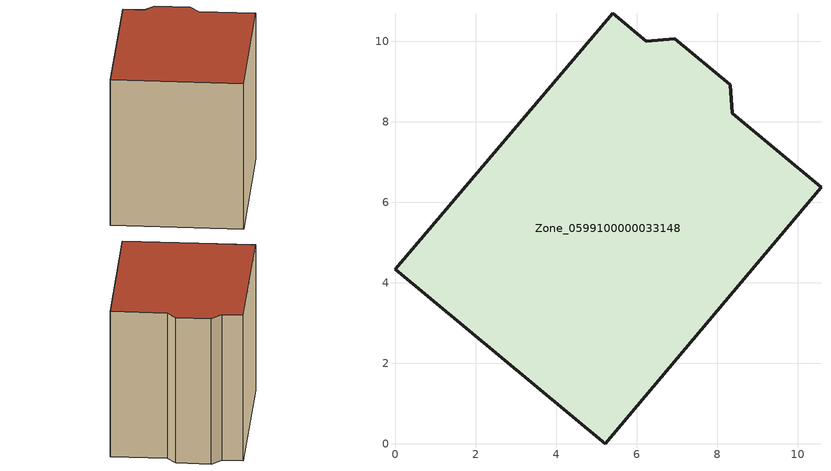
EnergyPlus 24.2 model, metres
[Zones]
Zone_0599100000033148
 floor ground (C_G): 10.58,6.37 5.21,0 0,4.34 5.4,10.7 6.24,10 6.94,10.07 8.32,8.92 8.37,8.22 z0
 wall outside (C_F): 5.21,0 10.58,6.37 8.37,8.22 8.32,8.92 6.94,10.07 6.24,10 5.4,10.7 0,4.34 5.21,0 z0:8.16
 roof outside (C_R): 6.94,10.07 6.24,10 5.4,10.7 0,4.34 5.21,0 10.58,6.37 8.37,8.22 8.32,8.92 z8.16
[BUILDING]
Pand.0599100000033148: North Axis=0; Terrain=City; Loads Convergence Tolerance Value=0.04; Temperature Convergence Tolerance Value=0.4; Solar Distribution=FullExterior; Maximum Number of Warmup Days=25; Minimum Number of Warmup Days=1
[Site:Location]
Rotterdam.The.Hague.AP_ZH_NLD Design_Conditions: Latitude=51.96; Longitude=4.45; Time Zone=1; Elevation=-4.5
[SITE:GROUNDTEMPERATURE:BUILDINGSURFACE]
18, 18, 18, 18, 18, 18, 18, 18, 18, 18, 18, 18
[MATERIAL] Thermal Absorptance=0.9; Solar Absorptance=0.7; Visible Absorptance=0.7
Name | Roughness | Thickness | Conductivity | Density | Specific Heat
G.TI.1946 | MediumSmooth | 0.15 | 1 | 540 | 1210
F.TI.1946 | Rough | 0.3 | 0.857143 | 1920 | 840
R.TI.1946 | MediumRough | 0.2 | 0.1 | 1500 | 1000
[CONSTRUCTION]
C_G: G.TI.1946
C_F: F.TI.1946
C_R: R.TI.1946
[ZONE]
Zone_0599100000033148: Type=1; Multiplier=1; Ceiling Height=Autocalculate; Volume=Autocalculate; Floor Area=autocalculate; Part of Total Floor Area=Yes
[ZONEINFILTRATION:DESIGNFLOWRATE]
Infil_Zone_0599100000033148: Zone or ZoneList or Space or SpaceList=Zone_0599100000033148; Schedule=AlwaysOn; Design Flow Rate Calculation Method=Flow/Area; Flow Rate per Floor Area=0.003; Constant Term Coefficient=1; Temperature Term Coefficient=0; Velocity Term Coefficient=0; Velocity Squared Term Coefficient=0
[HVACTEMPLATE:ZONE:IDEALLOADSAIRSYSTEM]
Zone_0599100000033148: Maximum Heating Supply Air Temperature=50; Minimum Cooling Supply Air Temperature=13; Maximum Heating Supply Air Humidity Ratio=0.0156; Minimum Cooling Supply Air Humidity Ratio=0.0077; Heating Limit=NoLimit; Cooling Limit=NoLimit; Dehumidification Control Type=ConstantSensibleHeatRatio; Cooling Sensible Heat Ratio=0.7; Dehumidification Setpoint=60; Humidification Control Type=None; Humidification Setpoint=30; Outdoor Air Method=None; Outdoor Air Flow Rate per Person=0.00944; Outdoor Air Flow Rate per Zone Floor Area=0; Outdoor Air Flow Rate per Zone=0; Demand Controlled Ventilation Type=None; Outdoor Air Economizer Type=NoEconomizer; Heat Recovery Type=None; Sensible Heat Recovery Effectiveness=0.7; Latent Heat Recovery Effectiveness=0.65
[ZONECONTROL:THERMOSTAT]
ThermostatControl_Zone_0599100000033148: Zone or ZoneList=Zone_0599100000033148; Control Type Schedule=DualSetpointControlType; Control 1=Thermostat_Zone_0599100000033148; Temperature Difference Between Cutout And Setpoint=0
[THERMOSTATSETPOINT:DUALSETPOINT]
Thermostat_Zone_0599100000033148: Heating Setpoint Temperature Schedule=HeatingSetpoint_Zone_0599100000033148; Cooling Setpoint Temperature Schedule=CoolingSetpoint_Zone_0599100000033148
[SCHEDULE:COMPACT]
HeatingSetpoint_Zone_0599100000033148: Through: 12/31, For: AllDays, Until: 24:00, 21
CoolingSetpoint_Zone_0599100000033148: Through: 12/31, For: AllDays, Until: 24:00, 24
DualSetpointControlType: Through: 12/31, For: AllDays, Until: 24:00, 4
AlwaysOn: Through: 12/31, For: AllDays, Until: 24:00, 1
